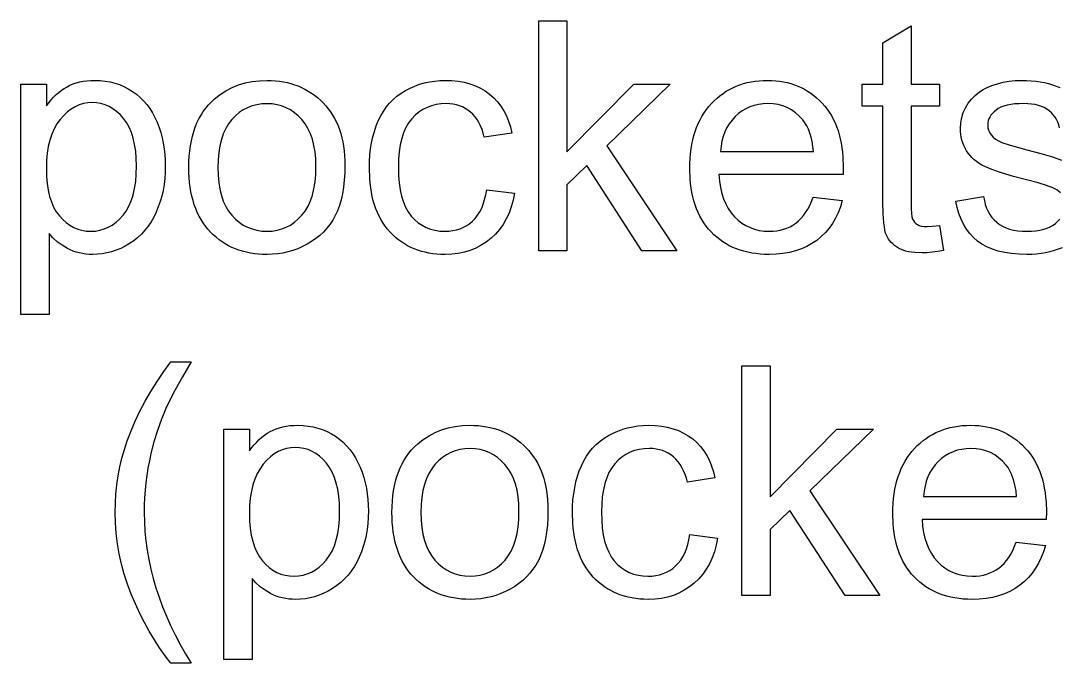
# Model space of a CAD drawing. Extents: x 0.6 to 44.2, y 0 to 23.3.
# Drawn here: x 9.63 to 11.437, y 17.358 to 18.476 of the extents above; entities that cross this region are included whole.
import ezdxf

# ---------------------------------------------------------------- set-up
doc = ezdxf.new("R2010")
doc.units = 0
doc.layers.add('CUTOUTS', color=1, linetype='CONTINUOUS')

msp = doc.modelspace()

# ---------------------------------------------------------------- linework, layer by layer
at = {"layer": 'CUTOUTS'}
for points in [[(10.5314, 18.076), (10.5314, 18.476), (10.5805, 18.476), (10.5805, 18.2479), (10.6968, 18.3658), (10.7603, 18.3658), (10.6496, 18.2583), (10.7715, 18.076), (10.7109, 18.076), (10.6152, 18.2242), (10.5805, 18.1909), (10.5805, 18.076)], [(11.2285, 18.12), (11.2356, 18.0766), (11.2255, 18.0747), (11.216, 18.0733), (11.207, 18.0725), (11.1985, 18.0722), (11.1859, 18.0727), (11.1802, 18.0734), (11.1748, 18.0743), (11.1698, 18.0755), (11.1652, 18.077), (11.1609, 18.0787), (11.1571, 18.0807), (11.1502, 18.0852), (11.1472, 18.0878), (11.1445, 18.0905), (11.142, 18.0933), (11.1399, 18.0963), (11.138, 18.0995), (11.1363, 18.1029), (11.1349, 18.1068), (11.1337, 18.1117), (11.1327, 18.1175), (11.1318, 18.1243), (11.1307, 18.1407), (11.1303, 18.1609), (11.1303, 18.3276), (11.0943, 18.3276), (11.0943, 18.3658), (11.1303, 18.3658), (11.1303, 18.4376), (11.1792, 18.467), (11.1792, 18.3658), (11.2285, 18.3658), (11.2285, 18.3276), (11.1792, 18.3276), (11.1792, 18.1582), (11.1793, 18.1486), (11.1798, 18.1409), (11.1806, 18.1351), (11.1817, 18.1311), (11.1832, 18.1283), (11.1852, 18.1258), (11.1875, 18.1235), (11.1902, 18.1216), (11.1935, 18.12), (11.1973, 18.1189), (11.2018, 18.1183), (11.207, 18.118), (11.2165, 18.1185)], [(9.6302, 17.965), (9.6302, 18.3658), (9.6749, 18.3658), (9.6749, 18.3281), (9.6789, 18.3335), (9.6831, 18.3385), (9.6874, 18.3432), (9.6918, 18.3475), (9.6963, 18.3515), (9.701, 18.3551), (9.7058, 18.3584), (9.7107, 18.3613), (9.7158, 18.3639), (9.7212, 18.3661), (9.7268, 18.368), (9.7327, 18.3696), (9.7389, 18.3708), (9.7453, 18.3717), (9.752, 18.3722), (9.759, 18.3723), (9.7681, 18.372), (9.777, 18.3711), (9.7856, 18.3697), (9.7939, 18.3676), (9.8019, 18.3649), (9.8097, 18.3616), (9.8172, 18.3577), (9.8244, 18.3532), (9.8313, 18.3482), (9.8378, 18.3427), (9.8438, 18.3367), (9.8493, 18.3302), (9.8545, 18.3232), (9.8592, 18.3158), (9.8635, 18.3078), (9.8673, 18.2994), (9.8707, 18.2906), (9.8736, 18.2815), (9.8761, 18.2723), (9.8781, 18.2629), (9.8797, 18.2533), (9.8808, 18.2434), (9.8815, 18.2334), (9.8817, 18.2231), (9.8815, 18.2121), (9.8807, 18.2014), (9.8795, 18.191), (9.8778, 18.1808), (9.8755, 18.171), (9.8728, 18.1614), (9.8695, 18.1521), (9.8658, 18.143), (9.8616, 18.1344), (9.8569, 18.1262), (9.8518, 18.1186), (9.8462, 18.1116), (9.8402, 18.105), (9.8337, 18.099), (9.8268, 18.0934), (9.8194, 18.0884), (9.8117, 18.084), (9.804, 18.0801), (9.7961, 18.0769), (9.7882, 18.0742), (9.7801, 18.0721), (9.772, 18.0707), (9.7638, 18.0698), (9.7554, 18.0695), (9.7494, 18.0696), (9.7435, 18.0701), (9.7377, 18.0709), (9.7321, 18.0721), (9.7267, 18.0735), (9.7214, 18.0753), (9.7163, 18.0774), (9.7114, 18.0798), (9.702, 18.0854), (9.6936, 18.0916), (9.686, 18.0985), (9.6793, 18.106), (9.6793, 17.965)], [(9.9227, 18.2209), (9.9228, 18.2308), (9.9234, 18.2404), (9.9242, 18.2496), (9.9255, 18.2585), (9.927, 18.2671), (9.929, 18.2754), (9.9312, 18.2833), (9.9339, 18.291), (9.9368, 18.2983), (9.9402, 18.3052), (9.9438, 18.3119), (9.9478, 18.3182), (9.9522, 18.3241), (9.9569, 18.3298), (9.962, 18.3351), (9.9674, 18.3401), (9.977, 18.3477), (9.9871, 18.3542), (9.9978, 18.3598), (10.0089, 18.3643), (10.0205, 18.3678), (10.0327, 18.3703), (10.0454, 18.3718), (10.0586, 18.3723), (10.0659, 18.3722), (10.0732, 18.3717), (10.0802, 18.371), (10.0871, 18.3699), (10.0938, 18.3685), (10.1003, 18.3668), (10.1067, 18.3648), (10.1129, 18.3626), (10.1189, 18.36), (10.1247, 18.357), (10.1304, 18.3538), (10.1359, 18.3503), (10.1412, 18.3465), (10.1464, 18.3424), (10.1514, 18.3379), (10.1562, 18.3332), (10.1608, 18.3282), (10.1651, 18.3229), (10.1691, 18.3175), (10.1728, 18.3117), (10.1762, 18.3058), (10.1793, 18.2996), (10.1822, 18.2932), (10.1847, 18.2866), (10.1869, 18.2797), (10.1888, 18.2726), (10.1905, 18.2652), (10.1918, 18.2577), (10.1928, 18.2498), (10.1936, 18.2418), (10.194, 18.2335), (10.1942, 18.225), (10.1939, 18.2114), (10.1931, 18.1985), (10.1918, 18.1864), (10.19, 18.175), (10.1876, 18.1644), (10.1847, 18.1545), (10.1813, 18.1454), (10.1774, 18.137), (10.1729, 18.1292), (10.168, 18.1219), (10.1626, 18.115), (10.1568, 18.1085), (10.1504, 18.1025), (10.1436, 18.097), (10.1363, 18.0919), (10.1285, 18.0872), (10.1204, 18.0831), (10.1121, 18.0795), (10.1037, 18.0764), (10.095, 18.0739), (10.0862, 18.072), (10.0772, 18.0706), (10.0679, 18.0698), (10.0586, 18.0695), (10.051, 18.0696), (10.0437, 18.0701), (10.0366, 18.0708), (10.0296, 18.0719), (10.0228, 18.0733), (10.0162, 18.075), (10.0098, 18.0769), (10.0035, 18.0792), (9.9975, 18.0818), (9.9916, 18.0847), (9.9859, 18.0879), (9.9804, 18.0914), (9.9751, 18.0952), (9.9699, 18.0994), (9.965, 18.1038), (9.9602, 18.1085), (9.9556, 18.1135), (9.9514, 18.1188), (9.9474, 18.1243), (9.9438, 18.1302), (9.9404, 18.1362), (9.9373, 18.1426), (9.9345, 18.1492), (9.9321, 18.1561), (9.9299, 18.1633), (9.928, 18.1707), (9.9263, 18.1784), (9.925, 18.1864), (9.924, 18.1946), (9.9233, 18.2031), (9.9228, 18.2119)], [(10.4408, 18.1822), (10.4891, 18.1759), (10.4867, 18.1637), (10.4836, 18.1523), (10.4797, 18.1415), (10.475, 18.1314), (10.4696, 18.1219), (10.4634, 18.1132), (10.4564, 18.1051), (10.4486, 18.0977), (10.4402, 18.0911), (10.4314, 18.0854), (10.4221, 18.0805), (10.4123, 18.0765), (10.402, 18.0734), (10.3913, 18.0712), (10.3802, 18.0699), (10.3685, 18.0695), (10.3612, 18.0696), (10.354, 18.0701), (10.347, 18.0708), (10.3402, 18.0719), (10.3336, 18.0733), (10.3272, 18.0749), (10.3209, 18.0769), (10.3149, 18.0792), (10.309, 18.0818), (10.3033, 18.0847), (10.2978, 18.0879), (10.2924, 18.0913), (10.2873, 18.0951), (10.2823, 18.0992), (10.2775, 18.1037), (10.2729, 18.1084), (10.2685, 18.1134), (10.2644, 18.1186), (10.2606, 18.1241), (10.2571, 18.1299), (10.2538, 18.136), (10.2508, 18.1423), (10.2482, 18.1488), (10.2458, 18.1557), (10.2436, 18.1628), (10.2418, 18.1701), (10.2403, 18.1777), (10.239, 18.1856), (10.238, 18.1938), (10.2373, 18.2022), (10.2367, 18.2198), (10.237, 18.2314), (10.2377, 18.2426), (10.2389, 18.2534), (10.2406, 18.2638), (10.2428, 18.2739), (10.2455, 18.2836), (10.2486, 18.293), (10.2523, 18.3019), (10.2564, 18.3105), (10.2611, 18.3184), (10.2662, 18.3259), (10.2719, 18.3327), (10.2781, 18.3391), (10.2847, 18.3448), (10.2919, 18.3501), (10.2996, 18.3547), (10.3077, 18.3589), (10.3159, 18.3624), (10.3242, 18.3655), (10.3328, 18.3679), (10.3415, 18.3699), (10.3504, 18.3712), (10.3595, 18.3721), (10.3688, 18.3723), (10.3803, 18.372), (10.3913, 18.3709), (10.4018, 18.369), (10.4117, 18.3664), (10.4211, 18.363), (10.4299, 18.3589), (10.4382, 18.3541), (10.446, 18.3485), (10.4532, 18.3422), (10.4597, 18.3353), (10.4655, 18.3277), (10.4706, 18.3196), (10.4751, 18.3108), (10.4789, 18.3014), (10.482, 18.2913), (10.4845, 18.2807), (10.4367, 18.2733), (10.4349, 18.2804), (10.4327, 18.287), (10.4301, 18.2932), (10.4273, 18.2989), (10.4241, 18.3041), (10.4206, 18.309), (10.4167, 18.3133), (10.4126, 18.3172), (10.4081, 18.3207), (10.4035, 18.3237), (10.3986, 18.3262), (10.3934, 18.3283), (10.3881, 18.3299), (10.3825, 18.331), (10.3767, 18.3317), (10.3707, 18.332), (10.3616, 18.3315), (10.353, 18.3303), (10.3448, 18.3282), (10.3371, 18.3253), (10.3297, 18.3216), (10.3229, 18.317), (10.3164, 18.3116), (10.3104, 18.3054), (10.305, 18.2982), (10.3002, 18.2901), (10.2963, 18.2811), (10.293, 18.271), (10.2905, 18.26), (10.2887, 18.248), (10.2876, 18.2351), (10.2872, 18.2212), (10.2876, 18.2071), (10.2886, 18.194), (10.2904, 18.1819), (10.2928, 18.1708), (10.2959, 18.1607), (10.2998, 18.1516), (10.3043, 18.1434), (10.3096, 18.1363), (10.3154, 18.1301), (10.3216, 18.1247), (10.3283, 18.1202), (10.3354, 18.1165), (10.3429, 18.1136), (10.3508, 18.1115), (10.3592, 18.1103), (10.368, 18.1099), (10.375, 18.1101), (10.3818, 18.111), (10.3883, 18.1124), (10.3945, 18.1143), (10.4004, 18.1168), (10.406, 18.1198), (10.4113, 18.1234), (10.4163, 18.1276), (10.4209, 18.1323), (10.4251, 18.1377), (10.4288, 18.1436), (10.4321, 18.1501), (10.4349, 18.1572), (10.4373, 18.1649), (10.4393, 18.1733)], [(11.0089, 18.1693), (11.0596, 18.1631), (11.0563, 18.1523), (11.0524, 18.1421), (11.0478, 18.1325), (11.0425, 18.1236), (11.0366, 18.1153), (11.0301, 18.1076), (11.023, 18.1005), (11.0152, 18.094), (11.0068, 18.0883), (10.9978, 18.0833), (10.9883, 18.0791), (10.9782, 18.0756), (10.9676, 18.0729), (10.9563, 18.071), (10.9446, 18.0699), (10.9322, 18.0695), (10.9244, 18.0696), (10.9167, 18.0701), (10.9093, 18.0709), (10.9021, 18.0719), (10.8951, 18.0733), (10.8882, 18.075), (10.8816, 18.077), (10.8752, 18.0793), (10.869, 18.0819), (10.863, 18.0848), (10.8573, 18.088), (10.8517, 18.0915), (10.8463, 18.0953), (10.8411, 18.0995), (10.8362, 18.1039), (10.8314, 18.1086), (10.8269, 18.1136), (10.8227, 18.1189), (10.8187, 18.1244), (10.8151, 18.1302), (10.8118, 18.1362), (10.8087, 18.1424), (10.8059, 18.1489), (10.8035, 18.1557), (10.8013, 18.1627), (10.7994, 18.1699), (10.7978, 18.1774), (10.7965, 18.1851), (10.7955, 18.1931), (10.7947, 18.2013), (10.7942, 18.2185), (10.7943, 18.2275), (10.7947, 18.2362), (10.7955, 18.2447), (10.7965, 18.253), (10.7978, 18.261), (10.7995, 18.2687), (10.8014, 18.2762), (10.8036, 18.2834), (10.8061, 18.2904), (10.8089, 18.2971), (10.812, 18.3035), (10.8153, 18.3097), (10.819, 18.3157), (10.823, 18.3214), (10.8273, 18.3268), (10.8318, 18.332), (10.8366, 18.3369), (10.8416, 18.3414), (10.8467, 18.3457), (10.852, 18.3496), (10.8575, 18.3533), (10.8632, 18.3566), (10.869, 18.3596), (10.8751, 18.3622), (10.8813, 18.3646), (10.8876, 18.3667), (10.8942, 18.3684), (10.9009, 18.3698), (10.9078, 18.3709), (10.9148, 18.3717), (10.9221, 18.3722), (10.9295, 18.3723), (10.9367, 18.3722), (10.9437, 18.3717), (10.9505, 18.371), (10.9572, 18.3699), (10.9637, 18.3685), (10.9701, 18.3668), (10.9763, 18.3648), (10.9823, 18.3625), (10.9881, 18.3598), (10.9938, 18.3569), (10.9993, 18.3536), (11.0047, 18.3501), (11.0099, 18.3462), (11.0149, 18.3421), (11.0198, 18.3376), (11.0244, 18.3328), (11.0289, 18.3277), (11.0331, 18.3224), (11.037, 18.3168), (11.0406, 18.311), (11.0439, 18.3049), (11.0469, 18.2986), (11.0496, 18.292), (11.0521, 18.2852), (11.0542, 18.2781), (11.0561, 18.2707), (11.0577, 18.2632), (11.059, 18.2553), (11.06, 18.2472), (11.0607, 18.2389), (11.0613, 18.2215), (11.061, 18.2084), (10.8449, 18.2084), (10.8459, 18.1968), (10.8476, 18.1859), (10.85, 18.1757), (10.853, 18.1662), (10.8567, 18.1574), (10.8611, 18.1493), (10.8662, 18.1419), (10.8719, 18.1352), (10.8782, 18.1293), (10.8848, 18.1241), (10.8918, 18.1198), (10.8992, 18.1162), (10.907, 18.1134), (10.9151, 18.1114), (10.9236, 18.1103), (10.9325, 18.1099), (10.9391, 18.1101), (10.9455, 18.1107), (10.9516, 18.1119), (10.9575, 18.1134), (10.9632, 18.1154), (10.9686, 18.1178), (10.9737, 18.1207), (10.9786, 18.124), (10.9833, 18.1279), (10.9877, 18.1322), (10.9918, 18.1371), (10.9957, 18.1425), (10.9994, 18.1484), (11.0028, 18.1548), (11.006, 18.1618)], [(9.6747, 18.2193), (9.675, 18.2057), (9.6761, 18.1931), (9.6778, 18.1814), (9.6803, 18.1706), (9.6835, 18.1608), (9.6874, 18.1518), (9.692, 18.1437), (9.6973, 18.1366), (9.7031, 18.1303), (9.7092, 18.1249), (9.7156, 18.1203), (9.7223, 18.1165), (9.7293, 18.1136), (9.7366, 18.1115), (9.7442, 18.1103), (9.7521, 18.1099), (9.7602, 18.1103), (9.7679, 18.1116), (9.7754, 18.1138), (9.7825, 18.1168), (9.7894, 18.1207), (9.796, 18.1254), (9.8022, 18.1311), (9.8082, 18.1376), (9.8137, 18.145), (9.8184, 18.1533), (9.8224, 18.1626), (9.8257, 18.1729), (9.8283, 18.1841), (9.8301, 18.1962), (9.8312, 18.2093), (9.8315, 18.2234), (9.8312, 18.2368), (9.8301, 18.2493), (9.8283, 18.261), (9.8258, 18.2718), (9.8226, 18.2817), (9.8187, 18.2908), (9.8141, 18.299), (9.8088, 18.3063), (9.8029, 18.3128), (9.7968, 18.3184), (9.7904, 18.3231), (9.7838, 18.327), (9.7768, 18.33), (9.7696, 18.3321), (9.7621, 18.3334), (9.7543, 18.3339), (9.7466, 18.3334), (9.7391, 18.332), (9.7318, 18.3297), (9.7248, 18.3265), (9.7179, 18.3224), (9.7113, 18.3174), (9.7049, 18.3114), (9.6988, 18.3045), (9.6931, 18.2968), (9.6882, 18.2882), (9.6841, 18.2788), (9.6807, 18.2686), (9.678, 18.2575), (9.6762, 18.2456), (9.675, 18.2328)], [(9.9732, 18.2209), (9.9735, 18.2074), (9.9747, 18.1948), (9.9766, 18.1831), (9.9792, 18.1722), (9.9826, 18.1623), (9.9868, 18.1531), (9.9917, 18.1449), (9.9974, 18.1376), (10.0037, 18.1311), (10.0104, 18.1254), (10.0174, 18.1207), (10.0249, 18.1168), (10.0327, 18.1138), (10.0409, 18.1116), (10.0495, 18.1103), (10.0586, 18.1099), (10.0675, 18.1103), (10.0761, 18.1116), (10.0842, 18.1138), (10.092, 18.1168), (10.0995, 18.1207), (10.1065, 18.1255), (10.1131, 18.1312), (10.1194, 18.1377), (10.1251, 18.1451), (10.13, 18.1534), (10.1342, 18.1627), (10.1376, 18.1728), (10.1403, 18.1839), (10.1422, 18.1959), (10.1433, 18.2087), (10.1437, 18.2225), (10.1433, 18.2356), (10.1422, 18.2478), (10.1403, 18.2592), (10.1376, 18.2698), (10.1341, 18.2796), (10.1299, 18.2885), (10.125, 18.2967), (10.1193, 18.304), (10.113, 18.3105), (10.1063, 18.3161), (10.0993, 18.3209), (10.0919, 18.3248), (10.0841, 18.3278), (10.076, 18.33), (10.0674, 18.3313), (10.0586, 18.3317), (10.0495, 18.3313), (10.0409, 18.33), (10.0327, 18.3278), (10.0249, 18.3248), (10.0174, 18.3209), (10.0104, 18.3162), (10.0037, 18.3106), (9.9974, 18.3041), (9.9917, 18.2968), (9.9868, 18.2886), (9.9826, 18.2795), (9.9792, 18.2695), (9.9766, 18.2587), (9.9747, 18.247), (9.9735, 18.2344)], [(10.8476, 18.2487), (11.0094, 18.2487), (11.0084, 18.2576), (11.0071, 18.2659), (11.0053, 18.2736), (11.0032, 18.2807), (11.0007, 18.2873), (10.9978, 18.2933), (10.9945, 18.2987), (10.9909, 18.3036), (10.9848, 18.3102), (10.9783, 18.316), (10.9713, 18.3209), (10.9639, 18.3249), (10.9561, 18.328), (10.9479, 18.3302), (10.9392, 18.3315), (10.93, 18.332), (10.9218, 18.3316), (10.9138, 18.3305), (10.9062, 18.3288), (10.8989, 18.3263), (10.892, 18.3231), (10.8854, 18.3192), (10.8791, 18.3146), (10.8732, 18.3093), (10.8677, 18.3034), (10.8629, 18.297), (10.8588, 18.2902), (10.8552, 18.2828), (10.8524, 18.275), (10.8502, 18.2667), (10.8486, 18.258)], [(9.8913, 17.3584), (9.8813, 17.3715), (9.8718, 17.3852), (9.8626, 17.3994), (9.8538, 17.4141), (9.8454, 17.4294), (9.8374, 17.4452), (9.8298, 17.4616), (9.8225, 17.4785), (9.816, 17.4957), (9.8102, 17.5132), (9.8054, 17.5307), (9.8015, 17.5485), (9.7984, 17.5663), (9.7962, 17.5844), (9.7949, 17.6026), (9.7944, 17.6209), (9.7948, 17.6371), (9.7957, 17.653), (9.7974, 17.6688), (9.7997, 17.6845), (9.8026, 17.7), (9.8063, 17.7152), (9.8105, 17.7304), (9.8154, 17.7453), (9.822, 17.7626), (9.8294, 17.7798), (9.8376, 17.797), (9.8467, 17.8142), (9.8566, 17.8314), (9.8673, 17.8486), (9.8789, 17.8657), (9.8913, 17.8828), (9.9265, 17.8828), (9.9114, 17.8565), (9.8991, 17.8342), (9.8896, 17.816), (9.8828, 17.8018), (9.875, 17.7828), (9.868, 17.7633), (9.8619, 17.7435), (9.8566, 17.7232), (9.8539, 17.7105), (9.8515, 17.6977), (9.8495, 17.6849), (9.8478, 17.6721), (9.8466, 17.6592), (9.8456, 17.6464), (9.8451, 17.6335), (9.8449, 17.6206), (9.8452, 17.6042), (9.8462, 17.5878), (9.8478, 17.5714), (9.85, 17.555), (9.8529, 17.5386), (9.8564, 17.5222), (9.8605, 17.5059), (9.8653, 17.4895), (9.8707, 17.4731), (9.8768, 17.4567), (9.8835, 17.4403), (9.8908, 17.4239), (9.8988, 17.4076), (9.9074, 17.3912), (9.9166, 17.3748), (9.9265, 17.3584)], [(10.8847, 17.476), (10.8847, 17.876), (10.9339, 17.876), (10.9339, 17.6479), (11.0501, 17.7658), (11.1137, 17.7658), (11.0029, 17.6583), (11.1249, 17.476), (11.0643, 17.476), (10.9685, 17.6242), (10.9339, 17.5909), (10.9339, 17.476)], [(9.9835, 17.365), (9.9835, 17.7658), (10.0283, 17.7658), (10.0283, 17.7281), (10.0323, 17.7335), (10.0364, 17.7385), (10.0407, 17.7432), (10.0451, 17.7475), (10.0496, 17.7515), (10.0543, 17.7551), (10.0591, 17.7584), (10.064, 17.7613), (10.0691, 17.7639), (10.0745, 17.7661), (10.0801, 17.768), (10.086, 17.7696), (10.0922, 17.7708), (10.0986, 17.7717), (10.1053, 17.7722), (10.1123, 17.7723), (10.1214, 17.772), (10.1303, 17.7711), (10.1389, 17.7697), (10.1472, 17.7676), (10.1553, 17.7649), (10.1631, 17.7616), (10.1706, 17.7577), (10.1778, 17.7532), (10.1847, 17.7482), (10.1911, 17.7427), (10.1971, 17.7367), (10.2027, 17.7302), (10.2078, 17.7232), (10.2125, 17.7158), (10.2168, 17.7078), (10.2206, 17.6994), (10.224, 17.6906), (10.227, 17.6815), (10.2294, 17.6723), (10.2315, 17.6629), (10.2331, 17.6533), (10.2342, 17.6434), (10.2349, 17.6334), (10.2351, 17.6231), (10.2348, 17.6121), (10.2341, 17.6014), (10.2328, 17.591), (10.2311, 17.5808), (10.2289, 17.571), (10.2261, 17.5614), (10.2229, 17.5521), (10.2191, 17.543), (10.2149, 17.5344), (10.2102, 17.5262), (10.2051, 17.5186), (10.1996, 17.5116), (10.1935, 17.505), (10.1871, 17.499), (10.1801, 17.4934), (10.1727, 17.4884), (10.1651, 17.484), (10.1573, 17.4801), (10.1495, 17.4769), (10.1415, 17.4742), (10.1335, 17.4721), (10.1253, 17.4707), (10.1171, 17.4698), (10.1088, 17.4695), (10.1027, 17.4696), (10.0968, 17.4701), (10.0911, 17.4709), (10.0855, 17.4721), (10.08, 17.4735), (10.0748, 17.4753), (10.0696, 17.4774), (10.0647, 17.4798), (10.0554, 17.4854), (10.0469, 17.4916), (10.0393, 17.4985), (10.0326, 17.506), (10.0326, 17.365)], [(10.276, 17.6209), (10.2762, 17.6308), (10.2767, 17.6404), (10.2776, 17.6496), (10.2788, 17.6585), (10.2804, 17.6671), (10.2823, 17.6754), (10.2846, 17.6833), (10.2872, 17.691), (10.2902, 17.6983), (10.2935, 17.7052), (10.2972, 17.7119), (10.3012, 17.7182), (10.3056, 17.7241), (10.3103, 17.7298), (10.3153, 17.7351), (10.3208, 17.7401), (10.3304, 17.7477), (10.3405, 17.7542), (10.3511, 17.7598), (10.3622, 17.7643), (10.3739, 17.7678), (10.386, 17.7703), (10.3987, 17.7718), (10.4119, 17.7723), (10.4193, 17.7722), (10.4265, 17.7717), (10.4335, 17.771), (10.4404, 17.7699), (10.4471, 17.7685), (10.4536, 17.7668), (10.46, 17.7648), (10.4662, 17.7626), (10.4722, 17.76), (10.4781, 17.757), (10.4837, 17.7538), (10.4893, 17.7503), (10.4946, 17.7465), (10.4998, 17.7424), (10.5048, 17.7379), (10.5096, 17.7332), (10.5142, 17.7282), (10.5185, 17.7229), (10.5225, 17.7175), (10.5262, 17.7117), (10.5296, 17.7058), (10.5327, 17.6996), (10.5355, 17.6932), (10.538, 17.6866), (10.5402, 17.6797), (10.5422, 17.6726), (10.5438, 17.6652), (10.5451, 17.6577), (10.5462, 17.6498), (10.5469, 17.6418), (10.5474, 17.6335), (10.5475, 17.625), (10.5472, 17.6114), (10.5465, 17.5985), (10.5451, 17.5864), (10.5433, 17.575), (10.5409, 17.5644), (10.5381, 17.5545), (10.5347, 17.5454), (10.5307, 17.537), (10.5263, 17.5292), (10.5214, 17.5219), (10.516, 17.515), (10.5101, 17.5085), (10.5038, 17.5025), (10.497, 17.497), (10.4897, 17.4919), (10.4819, 17.4872), (10.4738, 17.4831), (10.4655, 17.4795), (10.457, 17.4764), (10.4484, 17.4739), (10.4395, 17.472), (10.4305, 17.4706), (10.4213, 17.4698), (10.4119, 17.4695), (10.4044, 17.4696), (10.3971, 17.4701), (10.3899, 17.4708), (10.3829, 17.4719), (10.3761, 17.4733), (10.3695, 17.475), (10.3631, 17.4769), (10.3569, 17.4792), (10.3508, 17.4818), (10.345, 17.4847), (10.3393, 17.4879), (10.3338, 17.4914), (10.3284, 17.4952), (10.3233, 17.4994), (10.3183, 17.5038), (10.3135, 17.5085), (10.309, 17.5135), (10.3047, 17.5188), (10.3008, 17.5243), (10.2971, 17.5302), (10.2937, 17.5362), (10.2907, 17.5426), (10.2879, 17.5492), (10.2854, 17.5561), (10.2832, 17.5633), (10.2813, 17.5707), (10.2797, 17.5784), (10.2784, 17.5864), (10.2773, 17.5946), (10.2766, 17.6031), (10.2762, 17.6119)], [(10.7942, 17.5822), (10.8425, 17.5759), (10.8401, 17.5637), (10.837, 17.5523), (10.833, 17.5415), (10.8284, 17.5314), (10.8229, 17.5219), (10.8167, 17.5132), (10.8097, 17.5051), (10.8019, 17.4977), (10.7936, 17.4911), (10.7847, 17.4854), (10.7754, 17.4805), (10.7656, 17.4765), (10.7554, 17.4734), (10.7447, 17.4712), (10.7335, 17.4699), (10.7219, 17.4695), (10.7145, 17.4696), (10.7074, 17.4701), (10.7004, 17.4708), (10.6936, 17.4719), (10.687, 17.4733), (10.6805, 17.4749), (10.6743, 17.4769), (10.6682, 17.4792), (10.6623, 17.4818), (10.6566, 17.4847), (10.6511, 17.4879), (10.6458, 17.4913), (10.6406, 17.4951), (10.6356, 17.4992), (10.6308, 17.5037), (10.6262, 17.5084), (10.6218, 17.5134), (10.6177, 17.5186), (10.6139, 17.5241), (10.6104, 17.5299), (10.6072, 17.536), (10.6042, 17.5423), (10.6015, 17.5488), (10.5991, 17.5557), (10.597, 17.5628), (10.5952, 17.5701), (10.5936, 17.5777), (10.5923, 17.5856), (10.5913, 17.5938), (10.5906, 17.6022), (10.5901, 17.6198), (10.5903, 17.6314), (10.591, 17.6426), (10.5923, 17.6534), (10.594, 17.6638), (10.5961, 17.6739), (10.5988, 17.6836), (10.602, 17.693), (10.6056, 17.7019), (10.6098, 17.7105), (10.6144, 17.7184), (10.6196, 17.7259), (10.6252, 17.7327), (10.6314, 17.7391), (10.6381, 17.7448), (10.6453, 17.7501), (10.653, 17.7547), (10.661, 17.7589), (10.6692, 17.7624), (10.6776, 17.7655), (10.6861, 17.7679), (10.6949, 17.7699), (10.7038, 17.7712), (10.7129, 17.7721), (10.7221, 17.7723), (10.7337, 17.772), (10.7447, 17.7709), (10.7551, 17.769), (10.765, 17.7664), (10.7744, 17.763), (10.7833, 17.7589), (10.7916, 17.7541), (10.7993, 17.7485), (10.8065, 17.7422), (10.813, 17.7353), (10.8188, 17.7277), (10.824, 17.7196), (10.8284, 17.7108), (10.8322, 17.7014), (10.8354, 17.6913), (10.8378, 17.6807), (10.7901, 17.6733), (10.7882, 17.6804), (10.786, 17.687), (10.7835, 17.6932), (10.7806, 17.6989), (10.7774, 17.7041), (10.7739, 17.709), (10.7701, 17.7133), (10.7659, 17.7172), (10.7615, 17.7207), (10.7568, 17.7237), (10.7519, 17.7262), (10.7468, 17.7283), (10.7414, 17.7299), (10.7359, 17.731), (10.7301, 17.7317), (10.724, 17.732), (10.715, 17.7315), (10.7064, 17.7303), (10.6982, 17.7282), (10.6904, 17.7253), (10.6831, 17.7216), (10.6762, 17.717), (10.6698, 17.7116), (10.6637, 17.7054), (10.6583, 17.6982), (10.6536, 17.6901), (10.6496, 17.6811), (10.6463, 17.671), (10.6438, 17.66), (10.642, 17.648), (10.6409, 17.6351), (10.6405, 17.6212), (10.6409, 17.6071), (10.6419, 17.594), (10.6437, 17.5819), (10.6461, 17.5708), (10.6493, 17.5607), (10.6531, 17.5516), (10.6577, 17.5434), (10.6629, 17.5363), (10.6687, 17.5301), (10.675, 17.5247), (10.6816, 17.5202), (10.6887, 17.5165), (10.6962, 17.5136), (10.7042, 17.5115), (10.7125, 17.5103), (10.7213, 17.5099), (10.7284, 17.5101), (10.7352, 17.511), (10.7417, 17.5124), (10.7478, 17.5143), (10.7537, 17.5168), (10.7593, 17.5198), (10.7646, 17.5234), (10.7696, 17.5276), (10.7742, 17.5323), (10.7784, 17.5377), (10.7821, 17.5436), (10.7854, 17.5501), (10.7883, 17.5572), (10.7907, 17.5649), (10.7926, 17.5733)], [(11.3622, 17.5693), (11.413, 17.5631), (11.4097, 17.5523), (11.4057, 17.5421), (11.4011, 17.5325), (11.3959, 17.5236), (11.39, 17.5153), (11.3835, 17.5076), (11.3763, 17.5005), (11.3685, 17.494), (11.3601, 17.4883), (11.3512, 17.4833), (11.3416, 17.4791), (11.3315, 17.4756), (11.3209, 17.4729), (11.3097, 17.471), (11.2979, 17.4699), (11.2856, 17.4695), (11.2777, 17.4696), (11.2701, 17.4701), (11.2627, 17.4709), (11.2554, 17.4719), (11.2484, 17.4733), (11.2416, 17.475), (11.235, 17.477), (11.2286, 17.4793), (11.2224, 17.4819), (11.2164, 17.4848), (11.2106, 17.488), (11.205, 17.4915), (11.1996, 17.4953), (11.1945, 17.4995), (11.1895, 17.5039), (11.1847, 17.5086), (11.1802, 17.5136), (11.176, 17.5189), (11.1721, 17.5244), (11.1685, 17.5302), (11.1651, 17.5362), (11.1621, 17.5424), (11.1593, 17.5489), (11.1568, 17.5557), (11.1546, 17.5627), (11.1527, 17.5699), (11.1511, 17.5774), (11.1498, 17.5851), (11.1488, 17.5931), (11.1481, 17.6013), (11.1475, 17.6185), (11.1477, 17.6275), (11.1481, 17.6362), (11.1488, 17.6447), (11.1499, 17.653), (11.1512, 17.661), (11.1528, 17.6687), (11.1547, 17.6762), (11.1569, 17.6834), (11.1594, 17.6904), (11.1622, 17.6971), (11.1653, 17.7035), (11.1687, 17.7097), (11.1724, 17.7157), (11.1763, 17.7214), (11.1806, 17.7268), (11.1852, 17.732), (11.19, 17.7369), (11.1949, 17.7414), (11.2001, 17.7457), (11.2054, 17.7496), (11.2109, 17.7533), (11.2165, 17.7566), (11.2224, 17.7596), (11.2284, 17.7622), (11.2346, 17.7646), (11.241, 17.7667), (11.2475, 17.7684), (11.2542, 17.7698), (11.2611, 17.7709), (11.2682, 17.7717), (11.2754, 17.7722), (11.2828, 17.7723), (11.29, 17.7722), (11.297, 17.7717), (11.3039, 17.771), (11.3106, 17.7699), (11.3171, 17.7685), (11.3234, 17.7668), (11.3296, 17.7648), (11.3356, 17.7625), (11.3415, 17.7598), (11.3472, 17.7569), (11.3527, 17.7536), (11.358, 17.7501), (11.3632, 17.7462), (11.3682, 17.7421), (11.3731, 17.7376), (11.3778, 17.7328), (11.3823, 17.7277), (11.3864, 17.7224), (11.3903, 17.7168), (11.3939, 17.711), (11.3972, 17.7049), (11.4002, 17.6986), (11.403, 17.692), (11.4054, 17.6852), (11.4076, 17.6781), (11.4094, 17.6707), (11.411, 17.6632), (11.4123, 17.6553), (11.4133, 17.6472), (11.414, 17.6389), (11.4146, 17.6215), (11.4144, 17.6084), (11.1983, 17.6084), (11.1993, 17.5968), (11.201, 17.5859), (11.2033, 17.5757), (11.2064, 17.5662), (11.2101, 17.5574), (11.2145, 17.5493), (11.2195, 17.5419), (11.2253, 17.5352), (11.2315, 17.5293), (11.2382, 17.5241), (11.2452, 17.5198), (11.2526, 17.5162), (11.2603, 17.5134), (11.2684, 17.5114), (11.277, 17.5103), (11.2858, 17.5099), (11.2925, 17.5101), (11.2989, 17.5107), (11.305, 17.5119), (11.3109, 17.5134), (11.3165, 17.5154), (11.3219, 17.5178), (11.3271, 17.5207), (11.332, 17.524), (11.3366, 17.5279), (11.341, 17.5322), (11.3452, 17.5371), (11.3491, 17.5425), (11.3527, 17.5484), (11.3562, 17.5548), (11.3593, 17.5618)], [(10.028, 17.6193), (10.0283, 17.6057), (10.0294, 17.5931), (10.0312, 17.5814), (10.0337, 17.5706), (10.0368, 17.5608), (10.0407, 17.5518), (10.0453, 17.5437), (10.0506, 17.5366), (10.0565, 17.5303), (10.0626, 17.5249), (10.069, 17.5203), (10.0757, 17.5165), (10.0827, 17.5136), (10.09, 17.5115), (10.0976, 17.5103), (10.1055, 17.5099), (10.1135, 17.5103), (10.1213, 17.5116), (10.1287, 17.5138), (10.1359, 17.5168), (10.1427, 17.5207), (10.1493, 17.5254), (10.1556, 17.5311), (10.1616, 17.5376), (10.167, 17.545), (10.1718, 17.5533), (10.1758, 17.5626), (10.1791, 17.5729), (10.1816, 17.5841), (10.1834, 17.5962), (10.1845, 17.6093), (10.1849, 17.6234), (10.1845, 17.6368), (10.1835, 17.6493), (10.1817, 17.661), (10.1792, 17.6718), (10.176, 17.6817), (10.1721, 17.6908), (10.1674, 17.699), (10.1621, 17.7063), (10.1563, 17.7128), (10.1502, 17.7184), (10.1438, 17.7231), (10.1371, 17.727), (10.1302, 17.73), (10.1229, 17.7321), (10.1154, 17.7334), (10.1077, 17.7339), (10.0999, 17.7334), (10.0924, 17.732), (10.0852, 17.7297), (10.0781, 17.7265), (10.0713, 17.7224), (10.0647, 17.7174), (10.0583, 17.7114), (10.0521, 17.7045), (10.0465, 17.6968), (10.0416, 17.6882), (10.0374, 17.6788), (10.034, 17.6686), (10.0314, 17.6575), (10.0295, 17.6456), (10.0284, 17.6328)], [(10.3265, 17.6209), (10.3269, 17.6074), (10.328, 17.5948), (10.3299, 17.5831), (10.3326, 17.5722), (10.336, 17.5623), (10.3402, 17.5531), (10.3451, 17.5449), (10.3508, 17.5376), (10.357, 17.5311), (10.3637, 17.5254), (10.3708, 17.5207), (10.3782, 17.5168), (10.386, 17.5138), (10.3943, 17.5116), (10.4029, 17.5103), (10.4119, 17.5099), (10.4208, 17.5103), (10.4294, 17.5116), (10.4376, 17.5138), (10.4454, 17.5168), (10.4528, 17.5207), (10.4598, 17.5255), (10.4665, 17.5312), (10.4727, 17.5377), (10.4784, 17.5451), (10.4834, 17.5534), (10.4875, 17.5627), (10.491, 17.5728), (10.4936, 17.5839), (10.4955, 17.5959), (10.4966, 17.6087), (10.497, 17.6225), (10.4966, 17.6356), (10.4955, 17.6478), (10.4936, 17.6592), (10.4909, 17.6698), (10.4875, 17.6796), (10.4833, 17.6885), (10.4783, 17.6967), (10.4726, 17.704), (10.4663, 17.7105), (10.4597, 17.7161), (10.4526, 17.7209), (10.4452, 17.7248), (10.4374, 17.7278), (10.4293, 17.73), (10.4208, 17.7313), (10.4119, 17.7317), (10.4029, 17.7313), (10.3943, 17.73), (10.386, 17.7278), (10.3782, 17.7248), (10.3708, 17.7209), (10.3637, 17.7162), (10.357, 17.7106), (10.3508, 17.7041), (10.3451, 17.6968), (10.3402, 17.6886), (10.336, 17.6795), (10.3326, 17.6695), (10.3299, 17.6587), (10.328, 17.647), (10.3269, 17.6344)], [(11.201, 17.6487), (11.3628, 17.6487), (11.3618, 17.6576), (11.3604, 17.6659), (11.3586, 17.6736), (11.3565, 17.6807), (11.354, 17.6873), (11.3511, 17.6933), (11.3479, 17.6987), (11.3442, 17.7036), (11.3381, 17.7102), (11.3316, 17.716), (11.3247, 17.7209), (11.3173, 17.7249), (11.3095, 17.728), (11.3012, 17.7302), (11.2925, 17.7315), (11.2834, 17.732), (11.2751, 17.7316), (11.2671, 17.7305), (11.2595, 17.7288), (11.2522, 17.7263), (11.2453, 17.7231), (11.2387, 17.7192), (11.2324, 17.7146), (11.2265, 17.7093), (11.2211, 17.7034), (11.2163, 17.697), (11.2121, 17.6902), (11.2086, 17.6828), (11.2057, 17.675), (11.2035, 17.6667), (11.2019, 17.658)]]:
    msp.add_lwpolyline(points, close=True, dxfattribs=at)
for points in [[(11.439, 18.1769), (11.436, 18.1797), (11.4326, 18.1822), (11.4296, 18.1839), (11.4257, 18.1857), (11.415, 18.1896), (11.4006, 18.194), (11.3824, 18.1988), (11.3575, 18.2054), (11.3367, 18.2115), (11.32, 18.2172), (11.3075, 18.2224), (11.3025, 18.225), (11.2977, 18.2279), (11.2933, 18.231), (11.2892, 18.2343), (11.2854, 18.2378), (11.2819, 18.2416), (11.2787, 18.2457), (11.2759, 18.25), (11.2734, 18.2544), (11.2712, 18.259), (11.2693, 18.2637), (11.2678, 18.2685), (11.2666, 18.2734), (11.2658, 18.2784), (11.2653, 18.2836), (11.2651, 18.2889), (11.2657, 18.2984), (11.2673, 18.3075), (11.2701, 18.3163), (11.274, 18.3247), (11.2788, 18.3326), (11.2844, 18.3398), (11.2909, 18.3463), (11.2981, 18.3522), (11.3044, 18.3562), (11.3117, 18.36), (11.32, 18.3634), (11.3294, 18.3665), (11.3394, 18.369), (11.3499, 18.3709), (11.3606, 18.372), (11.3718, 18.3723), (11.3802, 18.3722), (11.3883, 18.3717), (11.3962, 18.371), (11.4038, 18.3699), (11.4112, 18.3685), (11.4183, 18.3668), (11.4251, 18.3648), (11.4317, 18.3625), (11.4379, 18.36)], [(11.4376, 18.2899), (11.4362, 18.2951), (11.4344, 18.2999), (11.4323, 18.3044), (11.4297, 18.3086), (11.4267, 18.3125), (11.4234, 18.3161), (11.4197, 18.3194), (11.4155, 18.3224), (11.411, 18.3249), (11.4061, 18.3271), (11.4007, 18.3288), (11.395, 18.3302), (11.3888, 18.3312), (11.3823, 18.3318), (11.3753, 18.332), (11.3672, 18.3318), (11.3596, 18.3313), (11.3527, 18.3304), (11.3463, 18.3292), (11.3406, 18.3276), (11.3355, 18.3257), (11.331, 18.3234), (11.327, 18.3208), (11.3237, 18.3179), (11.3207, 18.3149), (11.3182, 18.3118), (11.3162, 18.3086), (11.3146, 18.3053), (11.3135, 18.3018), (11.3128, 18.2983), (11.3126, 18.2946), (11.313, 18.2899), (11.3141, 18.2855), (11.316, 18.2813), (11.3186, 18.2774), (11.322, 18.2736), (11.3263, 18.2702), (11.3314, 18.2671), (11.3374, 18.2643), (11.3519, 18.2598), (11.3808, 18.2517), (11.4049, 18.2451), (11.425, 18.2391), (11.4412, 18.2337)], [(11.4419, 18.0813), (11.435, 18.0786), (11.428, 18.0762), (11.4207, 18.0741), (11.4131, 18.0724), (11.4054, 18.0711), (11.3974, 18.0702), (11.3892, 18.0697), (11.3808, 18.0695), (11.3671, 18.0698), (11.3542, 18.0709), (11.3422, 18.0728), (11.331, 18.0753), (11.3207, 18.0786), (11.3112, 18.0827), (11.3025, 18.0874), (11.2947, 18.0929), (11.2876, 18.0992), (11.2812, 18.1061), (11.2755, 18.1137), (11.2705, 18.1221), (11.2661, 18.1311), (11.2623, 18.1409), (11.2593, 18.1513), (11.2569, 18.1625), (11.3055, 18.1702), (11.3067, 18.1631), (11.3084, 18.1564), (11.3106, 18.1502), (11.3132, 18.1444), (11.3163, 18.139), (11.3198, 18.134), (11.3238, 18.1295), (11.3283, 18.1254), (11.3332, 18.1218), (11.3385, 18.1186), (11.3444, 18.1159), (11.3507, 18.1137), (11.3574, 18.112), (11.3647, 18.1108), (11.3724, 18.1101), (11.3805, 18.1099), (11.3887, 18.1101), (11.3963, 18.1107), (11.4034, 18.1118), (11.41, 18.1133), (11.416, 18.1152), (11.4214, 18.1176), (11.4264, 18.1204), (11.4307, 18.1236), (11.4346, 18.1272), (11.4379, 18.1308)]]:
    msp.add_lwpolyline(points, dxfattribs=at)

doc.saveas('drawing.dxf')
